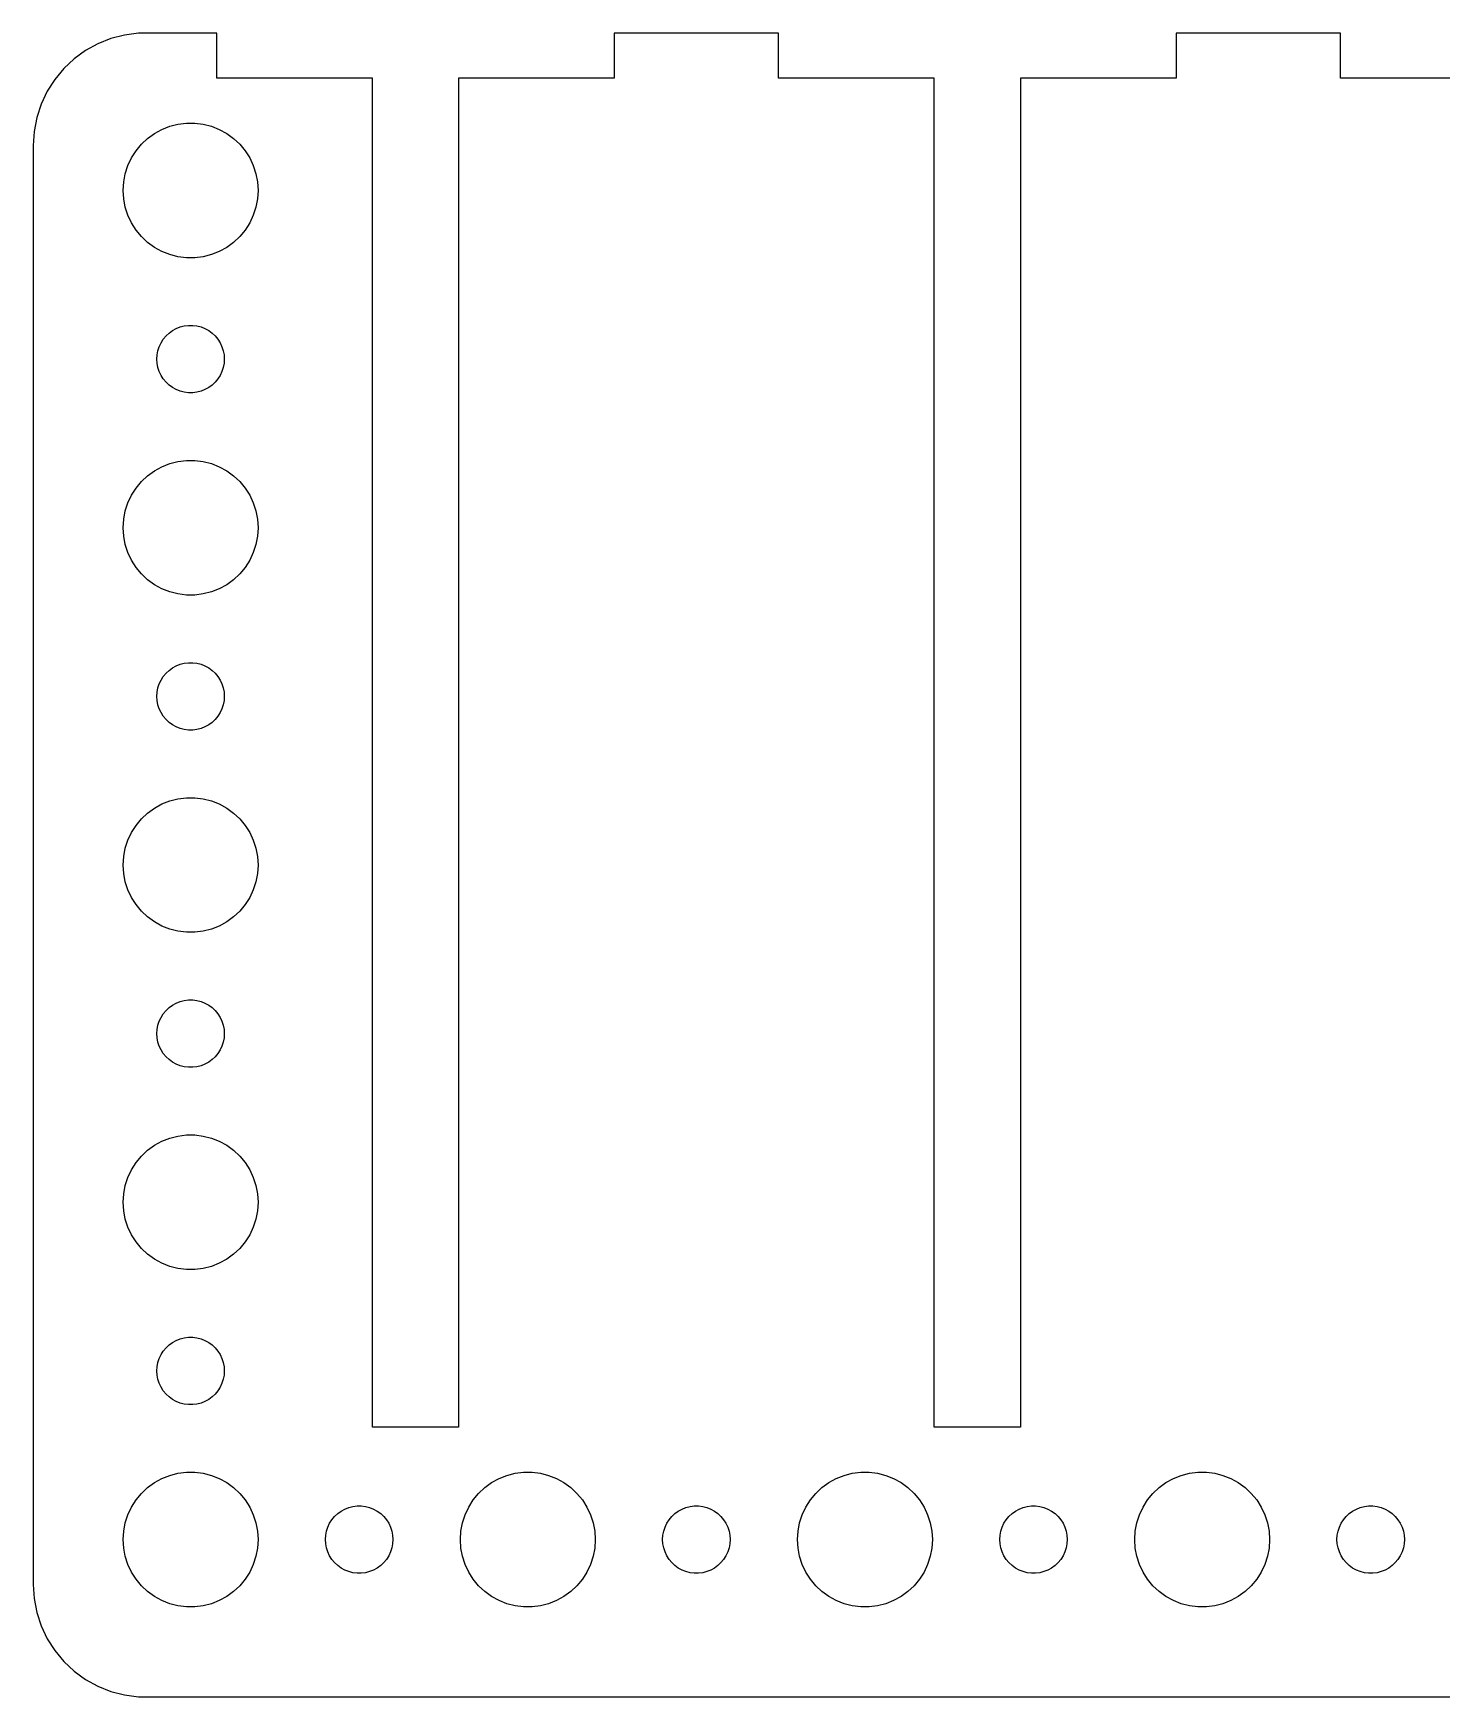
# Model space of a CAD drawing. Header units: metres. Extents: x -67 to 67, y 215 to 457.
# Drawn here: x -67 to -4.3, y 215 to 289 of the extents above; entities that cross this region are included whole.
import ezdxf

# ---------------------------------------------------------------- set-up
doc = ezdxf.new("R2010")
doc.units = ezdxf.units.M

msp = doc.modelspace()

# ---------------------------------------------------------------- linework, layer by layer
for p, q in [((-64.1289, 288.524), (-64.6791, 288.222)), ((-63.5451, 288.755), (-64.1289, 288.524)), ((-62.9369, 288.911), (-63.5451, 288.755)), ((-62.3139, 288.99), (-62.9369, 288.911)), ((-58.839, 288.99), (-62.3139, 288.99)), ((-58.839, 287), (-58.839, 288.99)), ((-33.839, 288.99), (-41.161, 288.99)), ((-41.161, 288.99), (-41.161, 287)), ((-33.839, 287), (-33.839, 288.99)), ((-8.83899, 288.99), (-16.161, 288.99)), ((-16.161, 288.99), (-16.161, 287)), ((-8.83899, 287), (-8.83899, 288.99)), ((-65.1871, 287.853), (-65.6448, 287.423)), ((-64.6791, 288.222), (-65.1871, 287.853)), ((-65.6448, 287.423), (-66.0451, 286.939)), ((-66.3815, 286.409), (-66.6489, 285.841)), ((-66.0451, 286.939), (-66.3815, 286.409)), ((-51.9146, 287), (-58.839, 287)), ((-51.9146, 227), (-51.9146, 287)), ((-41.161, 287), (-48.0854, 287)), ((-48.0854, 287), (-48.0854, 227)), ((-26.9146, 287), (-33.839, 287)), ((-26.9146, 227), (-26.9146, 287)), ((-16.161, 287), (-23.0854, 287)), ((-23.0854, 287), (-23.0854, 227)), ((-1.91455, 287), (-8.83899, 287)), ((-66.6489, 285.841), (-66.8429, 285.243)), ((-66.8429, 285.243), (-66.9606, 284.627)), ((-61.2773, 284.714), (-60.927, 284.853)), ((-60.927, 284.853), (-60.5621, 284.947)), ((-60.5621, 284.947), (-60.1884, 284.994)), ((-60.1884, 284.994), (-59.8116, 284.994)), ((-59.8116, 284.994), (-59.4379, 284.947)), ((-59.4379, 284.947), (-59.0729, 284.853)), ((-59.0729, 284.853), (-58.7227, 284.714)), ((-66.9606, 284.627), (-67, 284)), ((-62.1869, 284.054), (-61.9123, 284.312)), ((-61.9123, 284.312), (-61.6075, 284.533)), ((-61.6075, 284.533), (-61.2773, 284.714)), ((-58.7227, 284.714), (-58.3925, 284.533)), ((-58.3925, 284.533), (-58.0877, 284.312)), ((-58.0877, 284.312), (-57.8131, 284.054)), ((-67, 284), (-67, 220)), ((-62.7893, 283.104), (-62.6289, 283.445)), ((-62.6289, 283.445), (-62.427, 283.763)), ((-62.427, 283.763), (-62.1869, 284.054)), ((-57.8131, 284.054), (-57.5729, 283.763)), ((-57.5729, 283.763), (-57.3711, 283.445)), ((-57.3711, 283.445), (-57.2107, 283.104)), ((-62.9763, 282.376), (-62.9057, 282.746)), ((-62.9057, 282.746), (-62.7893, 283.104)), ((-57.2107, 283.104), (-57.0942, 282.746)), ((-57.0942, 282.746), (-57.0237, 282.376)), ((-63, 282), (-62.9763, 282.376)), ((-62.9763, 281.624), (-63, 282)), ((-57.0237, 282.376), (-57, 282)), ((-57, 282), (-57.0237, 281.624)), ((-62.9057, 281.254), (-62.9763, 281.624)), ((-62.7893, 280.896), (-62.9057, 281.254)), ((-57.0942, 281.254), (-57.2107, 280.896)), ((-57.0237, 281.624), (-57.0942, 281.254)), ((-62.6289, 280.555), (-62.7893, 280.896)), ((-62.427, 280.237), (-62.6289, 280.555)), ((-57.3711, 280.555), (-57.5729, 280.237)), ((-57.2107, 280.896), (-57.3711, 280.555)), ((-62.1869, 279.946), (-62.427, 280.237)), ((-61.9123, 279.688), (-62.1869, 279.946)), ((-61.6075, 279.467), (-61.9123, 279.688)), ((-58.0877, 279.688), (-58.3925, 279.467)), ((-57.8131, 279.946), (-58.0877, 279.688)), ((-57.5729, 280.237), (-57.8131, 279.946)), ((-61.2773, 279.286), (-61.6075, 279.467)), ((-60.927, 279.147), (-61.2773, 279.286)), ((-60.5621, 279.053), (-60.927, 279.147)), ((-60.1884, 279.006), (-60.5621, 279.053)), ((-59.8116, 279.006), (-60.1884, 279.006)), ((-59.4379, 279.053), (-59.8116, 279.006)), ((-59.0729, 279.147), (-59.4379, 279.053)), ((-58.7227, 279.286), (-59.0729, 279.147)), ((-58.3925, 279.467), (-58.7227, 279.286)), ((-60.4635, 275.927), (-60.2811, 275.973)), ((-60.2811, 275.973), (-60.0942, 275.997)), ((-60.0942, 275.997), (-59.9058, 275.997)), ((-59.9058, 275.997), (-59.7189, 275.973)), ((-59.7189, 275.973), (-59.5365, 275.927)), ((-61.3947, 275.052), (-61.3145, 275.223)), ((-61.3145, 275.223), (-61.2135, 275.382)), ((-61.2135, 275.382), (-61.0934, 275.527)), ((-61.0934, 275.527), (-60.9561, 275.656)), ((-60.9561, 275.656), (-60.8037, 275.766)), ((-60.8037, 275.766), (-60.6387, 275.857)), ((-60.6387, 275.857), (-60.4635, 275.927)), ((-59.5365, 275.927), (-59.3613, 275.857)), ((-59.3613, 275.857), (-59.1963, 275.766)), ((-59.1963, 275.766), (-59.0439, 275.656)), ((-59.0439, 275.656), (-58.9065, 275.527)), ((-58.9065, 275.527), (-58.7865, 275.382)), ((-58.7865, 275.382), (-58.6855, 275.223)), ((-58.6855, 275.223), (-58.6053, 275.052)), ((-61.5, 274.5), (-61.4882, 274.688)), ((-61.4882, 274.312), (-61.5, 274.5)), ((-61.4882, 274.688), (-61.4529, 274.873)), ((-61.4529, 274.873), (-61.3947, 275.052)), ((-58.6053, 275.052), (-58.5471, 274.873)), ((-58.5471, 274.873), (-58.5118, 274.688)), ((-58.5118, 274.688), (-58.5, 274.5)), ((-58.5, 274.5), (-58.5118, 274.312)), ((-61.4529, 274.127), (-61.4882, 274.312)), ((-61.3947, 273.948), (-61.4529, 274.127)), ((-61.3145, 273.777), (-61.3947, 273.948)), ((-61.2135, 273.618), (-61.3145, 273.777)), ((-58.6855, 273.777), (-58.7865, 273.618)), ((-58.6053, 273.948), (-58.6855, 273.777)), ((-58.5471, 274.127), (-58.6053, 273.948)), ((-58.5118, 274.312), (-58.5471, 274.127)), ((-61.0934, 273.473), (-61.2135, 273.618)), ((-60.9561, 273.344), (-61.0934, 273.473)), ((-60.8037, 273.234), (-60.9561, 273.344)), ((-60.6387, 273.143), (-60.8037, 273.234)), ((-60.4635, 273.073), (-60.6387, 273.143)), ((-60.2811, 273.027), (-60.4635, 273.073)), ((-60.0942, 273.003), (-60.2811, 273.027)), ((-59.9058, 273.003), (-60.0942, 273.003)), ((-59.7189, 273.027), (-59.9058, 273.003)), ((-59.5365, 273.073), (-59.7189, 273.027)), ((-59.3613, 273.143), (-59.5365, 273.073)), ((-59.1963, 273.234), (-59.3613, 273.143)), ((-59.0439, 273.344), (-59.1963, 273.234)), ((-58.9065, 273.473), (-59.0439, 273.344)), ((-58.7865, 273.618), (-58.9065, 273.473)), ((-62.1869, 269.054), (-61.9123, 269.312)), ((-61.9123, 269.312), (-61.6075, 269.533)), ((-61.6075, 269.533), (-61.2773, 269.714)), ((-61.2773, 269.714), (-60.927, 269.853)), ((-60.927, 269.853), (-60.5621, 269.947)), ((-60.5621, 269.947), (-60.1884, 269.994)), ((-60.1884, 269.994), (-59.8116, 269.994)), ((-59.8116, 269.994), (-59.4379, 269.947)), ((-59.4379, 269.947), (-59.0729, 269.853)), ((-59.0729, 269.853), (-58.7227, 269.714)), ((-58.7227, 269.714), (-58.3925, 269.533)), ((-58.3925, 269.533), (-58.0877, 269.312)), ((-58.0877, 269.312), (-57.8131, 269.054)), ((-62.6289, 268.445), (-62.427, 268.763)), ((-62.427, 268.763), (-62.1869, 269.054)), ((-57.8131, 269.054), (-57.5729, 268.763)), ((-57.5729, 268.763), (-57.3711, 268.445)), ((-62.9057, 267.746), (-62.7893, 268.104)), ((-62.7893, 268.104), (-62.6289, 268.445)), ((-57.3711, 268.445), (-57.2107, 268.104)), ((-57.2107, 268.104), (-57.0942, 267.746)), ((-63, 267), (-62.9763, 267.376)), ((-62.9763, 267.376), (-62.9057, 267.746)), ((-57.0942, 267.746), (-57.0237, 267.376)), ((-57.0237, 267.376), (-57, 267)), ((-62.9763, 266.624), (-63, 267)), ((-62.9057, 266.254), (-62.9763, 266.624)), ((-57.0237, 266.624), (-57.0942, 266.254)), ((-57, 267), (-57.0237, 266.624)), ((-62.7893, 265.896), (-62.9057, 266.254)), ((-62.6289, 265.555), (-62.7893, 265.896)), ((-57.2107, 265.896), (-57.3711, 265.555)), ((-57.0942, 266.254), (-57.2107, 265.896)), ((-62.427, 265.237), (-62.6289, 265.555)), ((-62.1869, 264.946), (-62.427, 265.237)), ((-61.9123, 264.688), (-62.1869, 264.946)), ((-57.8131, 264.946), (-58.0877, 264.688)), ((-57.5729, 265.237), (-57.8131, 264.946)), ((-57.3711, 265.555), (-57.5729, 265.237)), ((-61.6075, 264.467), (-61.9123, 264.688)), ((-61.2773, 264.286), (-61.6075, 264.467)), ((-60.927, 264.147), (-61.2773, 264.286)), ((-60.5621, 264.053), (-60.927, 264.147)), ((-59.0729, 264.147), (-59.4379, 264.053)), ((-58.7227, 264.286), (-59.0729, 264.147)), ((-58.3925, 264.467), (-58.7227, 264.286)), ((-58.0877, 264.688), (-58.3925, 264.467)), ((-60.1884, 264.006), (-60.5621, 264.053)), ((-59.8116, 264.006), (-60.1884, 264.006)), ((-59.4379, 264.053), (-59.8116, 264.006)), ((-61.2135, 260.382), (-61.0934, 260.527)), ((-61.0934, 260.527), (-60.9561, 260.656)), ((-60.9561, 260.656), (-60.8037, 260.766)), ((-60.8037, 260.766), (-60.6387, 260.857)), ((-60.6387, 260.857), (-60.4635, 260.927)), ((-60.4635, 260.927), (-60.2811, 260.973)), ((-60.2811, 260.973), (-60.0942, 260.997)), ((-60.0942, 260.997), (-59.9058, 260.997)), ((-59.9058, 260.997), (-59.7189, 260.973)), ((-59.7189, 260.973), (-59.5365, 260.927)), ((-59.5365, 260.927), (-59.3613, 260.857)), ((-59.3613, 260.857), (-59.1963, 260.766)), ((-59.1963, 260.766), (-59.0439, 260.656)), ((-59.0439, 260.656), (-58.9065, 260.527)), ((-58.9065, 260.527), (-58.7865, 260.382)), ((-61.5, 259.5), (-61.4882, 259.688)), ((-61.4882, 259.688), (-61.4529, 259.873)), ((-61.4529, 259.873), (-61.3947, 260.052)), ((-61.3947, 260.052), (-61.3145, 260.223)), ((-61.3145, 260.223), (-61.2135, 260.382)), ((-58.7865, 260.382), (-58.6855, 260.223)), ((-58.6855, 260.223), (-58.6053, 260.052)), ((-58.6053, 260.052), (-58.5471, 259.873)), ((-58.5471, 259.873), (-58.5118, 259.688)), ((-58.5118, 259.688), (-58.5, 259.5)), ((-61.4882, 259.312), (-61.5, 259.5)), ((-61.4529, 259.127), (-61.4882, 259.312)), ((-61.3947, 258.948), (-61.4529, 259.127)), ((-61.3145, 258.777), (-61.3947, 258.948)), ((-58.6053, 258.948), (-58.6855, 258.777)), ((-58.5471, 259.127), (-58.6053, 258.948)), ((-58.5118, 259.312), (-58.5471, 259.127)), ((-58.5, 259.5), (-58.5118, 259.312)), ((-61.2135, 258.618), (-61.3145, 258.777)), ((-61.0934, 258.473), (-61.2135, 258.618)), ((-60.9561, 258.344), (-61.0934, 258.473)), ((-60.8037, 258.234), (-60.9561, 258.344)), ((-60.6387, 258.143), (-60.8037, 258.234)), ((-59.1963, 258.234), (-59.3613, 258.143)), ((-59.0439, 258.344), (-59.1963, 258.234)), ((-58.9065, 258.473), (-59.0439, 258.344)), ((-58.7865, 258.618), (-58.9065, 258.473)), ((-58.6855, 258.777), (-58.7865, 258.618)), ((-60.4635, 258.073), (-60.6387, 258.143)), ((-60.2811, 258.027), (-60.4635, 258.073)), ((-60.0942, 258.003), (-60.2811, 258.027)), ((-59.9058, 258.003), (-60.0942, 258.003)), ((-59.7189, 258.027), (-59.9058, 258.003)), ((-59.5365, 258.073), (-59.7189, 258.027)), ((-59.3613, 258.143), (-59.5365, 258.073)), ((-61.9123, 254.312), (-61.6075, 254.533)), ((-61.6075, 254.533), (-61.2773, 254.714)), ((-61.2773, 254.714), (-60.927, 254.853)), ((-60.927, 254.853), (-60.5621, 254.947)), ((-60.5621, 254.947), (-60.1884, 254.994)), ((-60.1884, 254.994), (-59.8116, 254.994)), ((-59.8116, 254.994), (-59.4379, 254.947)), ((-59.4379, 254.947), (-59.0729, 254.853)), ((-59.0729, 254.853), (-58.7227, 254.714)), ((-58.7227, 254.714), (-58.3925, 254.533)), ((-58.3925, 254.533), (-58.0877, 254.312)), ((-62.6289, 253.445), (-62.427, 253.763)), ((-62.427, 253.763), (-62.1869, 254.054)), ((-62.1869, 254.054), (-61.9123, 254.312)), ((-58.0877, 254.312), (-57.8131, 254.054)), ((-57.8131, 254.054), (-57.5729, 253.763)), ((-57.5729, 253.763), (-57.3711, 253.445)), ((-62.9057, 252.746), (-62.7893, 253.104)), ((-62.7893, 253.104), (-62.6289, 253.445)), ((-57.3711, 253.445), (-57.2107, 253.104)), ((-57.2107, 253.104), (-57.0942, 252.746)), ((-63, 252), (-62.9763, 252.376)), ((-62.9763, 252.376), (-62.9057, 252.746)), ((-57.0942, 252.746), (-57.0237, 252.376)), ((-57.0237, 252.376), (-57, 252)), ((-62.9763, 251.624), (-63, 252)), ((-62.9057, 251.254), (-62.9763, 251.624)), ((-57.0237, 251.624), (-57.0942, 251.254)), ((-57, 252), (-57.0237, 251.624)), ((-62.7893, 250.896), (-62.9057, 251.254)), ((-62.6289, 250.555), (-62.7893, 250.896)), ((-57.2107, 250.896), (-57.3711, 250.555)), ((-57.0942, 251.254), (-57.2107, 250.896)), ((-62.427, 250.237), (-62.6289, 250.555)), ((-62.1869, 249.946), (-62.427, 250.237)), ((-57.5729, 250.237), (-57.8131, 249.946)), ((-57.3711, 250.555), (-57.5729, 250.237)), ((-61.9123, 249.688), (-62.1869, 249.946)), ((-61.6075, 249.467), (-61.9123, 249.688)), ((-61.2773, 249.286), (-61.6075, 249.467)), ((-58.3925, 249.467), (-58.7227, 249.286)), ((-58.0877, 249.688), (-58.3925, 249.467)), ((-57.8131, 249.946), (-58.0877, 249.688)), ((-60.927, 249.147), (-61.2773, 249.286)), ((-60.5621, 249.053), (-60.927, 249.147)), ((-60.1884, 249.006), (-60.5621, 249.053)), ((-59.8116, 249.006), (-60.1884, 249.006)), ((-59.4379, 249.053), (-59.8116, 249.006)), ((-59.0729, 249.147), (-59.4379, 249.053)), ((-58.7227, 249.286), (-59.0729, 249.147)), ((-61.0934, 245.527), (-60.9561, 245.656)), ((-60.9561, 245.656), (-60.8037, 245.766)), ((-60.8037, 245.766), (-60.6387, 245.857)), ((-60.6387, 245.857), (-60.4635, 245.927)), ((-60.4635, 245.927), (-60.2811, 245.973)), ((-60.2811, 245.973), (-60.0942, 245.997)), ((-60.0942, 245.997), (-59.9058, 245.997)), ((-59.9058, 245.997), (-59.7189, 245.973)), ((-59.7189, 245.973), (-59.5365, 245.927)), ((-59.5365, 245.927), (-59.3613, 245.857)), ((-59.3613, 245.857), (-59.1963, 245.766)), ((-59.1963, 245.766), (-59.0439, 245.656)), ((-59.0439, 245.656), (-58.9065, 245.527)), ((-61.4529, 244.873), (-61.3947, 245.052)), ((-61.3947, 245.052), (-61.3145, 245.223)), ((-61.3145, 245.223), (-61.2135, 245.382)), ((-61.2135, 245.382), (-61.0934, 245.527)), ((-58.9065, 245.527), (-58.7865, 245.382)), ((-58.7865, 245.382), (-58.6855, 245.223)), ((-58.6855, 245.223), (-58.6053, 245.052)), ((-58.6053, 245.052), (-58.5471, 244.873)), ((-61.5, 244.5), (-61.4882, 244.688)), ((-61.4882, 244.312), (-61.5, 244.5)), ((-61.4882, 244.688), (-61.4529, 244.873)), ((-61.4529, 244.127), (-61.4882, 244.312)), ((-58.5471, 244.873), (-58.5118, 244.688)), ((-58.5118, 244.312), (-58.5471, 244.127)), ((-58.5118, 244.688), (-58.5, 244.5)), ((-58.5, 244.5), (-58.5118, 244.312)), ((-61.3947, 243.948), (-61.4529, 244.127)), ((-61.3145, 243.777), (-61.3947, 243.948)), ((-61.2135, 243.618), (-61.3145, 243.777)), ((-61.0934, 243.473), (-61.2135, 243.618)), ((-60.9561, 243.344), (-61.0934, 243.473)), ((-58.9065, 243.473), (-59.0439, 243.344)), ((-58.7865, 243.618), (-58.9065, 243.473)), ((-58.6855, 243.777), (-58.7865, 243.618)), ((-58.6053, 243.948), (-58.6855, 243.777)), ((-58.5471, 244.127), (-58.6053, 243.948)), ((-60.8037, 243.234), (-60.9561, 243.344)), ((-60.6387, 243.143), (-60.8037, 243.234)), ((-60.4635, 243.073), (-60.6387, 243.143)), ((-60.2811, 243.027), (-60.4635, 243.073)), ((-60.0942, 243.003), (-60.2811, 243.027)), ((-59.9058, 243.003), (-60.0942, 243.003)), ((-59.7189, 243.027), (-59.9058, 243.003)), ((-59.5365, 243.073), (-59.7189, 243.027)), ((-59.3613, 243.143), (-59.5365, 243.073)), ((-59.1963, 243.234), (-59.3613, 243.143)), ((-59.0439, 243.344), (-59.1963, 243.234)), ((-61.6075, 239.533), (-61.2773, 239.714)), ((-61.2773, 239.714), (-60.927, 239.853)), ((-60.927, 239.853), (-60.5621, 239.947)), ((-60.5621, 239.947), (-60.1884, 239.994)), ((-60.1884, 239.994), (-59.8116, 239.994)), ((-59.8116, 239.994), (-59.4379, 239.947)), ((-59.4379, 239.947), (-59.0729, 239.853)), ((-59.0729, 239.853), (-58.7227, 239.714)), ((-58.7227, 239.714), (-58.3925, 239.533)), ((-62.427, 238.763), (-62.1869, 239.054)), ((-62.1869, 239.054), (-61.9123, 239.312)), ((-61.9123, 239.312), (-61.6075, 239.533)), ((-58.3925, 239.533), (-58.0877, 239.312)), ((-58.0877, 239.312), (-57.8131, 239.054)), ((-57.8131, 239.054), (-57.5729, 238.763)), ((-62.7893, 238.104), (-62.6289, 238.445)), ((-62.6289, 238.445), (-62.427, 238.763)), ((-57.5729, 238.763), (-57.3711, 238.445)), ((-57.3711, 238.445), (-57.2107, 238.104)), ((-62.9763, 237.376), (-62.9057, 237.746)), ((-62.9057, 237.746), (-62.7893, 238.104)), ((-57.2107, 238.104), (-57.0942, 237.746)), ((-57.0942, 237.746), (-57.0237, 237.376)), ((-63, 237), (-62.9763, 237.376)), ((-62.9763, 236.624), (-63, 237)), ((-57.0237, 237.376), (-57, 237)), ((-57, 237), (-57.0237, 236.624)), ((-62.9057, 236.254), (-62.9763, 236.624)), ((-62.7893, 235.896), (-62.9057, 236.254)), ((-57.0942, 236.254), (-57.2107, 235.896)), ((-57.0237, 236.624), (-57.0942, 236.254)), ((-62.6289, 235.555), (-62.7893, 235.896)), ((-62.427, 235.237), (-62.6289, 235.555)), ((-57.3711, 235.555), (-57.5729, 235.237)), ((-57.2107, 235.896), (-57.3711, 235.555)), ((-62.1869, 234.946), (-62.427, 235.237)), ((-61.9123, 234.688), (-62.1869, 234.946)), ((-61.6075, 234.467), (-61.9123, 234.688)), ((-58.0877, 234.688), (-58.3925, 234.467)), ((-57.8131, 234.946), (-58.0877, 234.688)), ((-57.5729, 235.237), (-57.8131, 234.946)), ((-61.2773, 234.286), (-61.6075, 234.467)), ((-60.927, 234.147), (-61.2773, 234.286)), ((-60.5621, 234.053), (-60.927, 234.147)), ((-60.1884, 234.006), (-60.5621, 234.053)), ((-59.8116, 234.006), (-60.1884, 234.006)), ((-59.4379, 234.053), (-59.8116, 234.006)), ((-59.0729, 234.147), (-59.4379, 234.053)), ((-58.7227, 234.286), (-59.0729, 234.147)), ((-58.3925, 234.467), (-58.7227, 234.286)), ((-60.8037, 230.766), (-60.6387, 230.857)), ((-60.6387, 230.857), (-60.4635, 230.927)), ((-60.4635, 230.927), (-60.2811, 230.973)), ((-60.2811, 230.973), (-60.0942, 230.997)), ((-60.0942, 230.997), (-59.9058, 230.997)), ((-59.9058, 230.997), (-59.7189, 230.973)), ((-59.7189, 230.973), (-59.5365, 230.927)), ((-59.5365, 230.927), (-59.3613, 230.857)), ((-59.3613, 230.857), (-59.1963, 230.766)), ((-61.3947, 230.052), (-61.3145, 230.223)), ((-61.3145, 230.223), (-61.2135, 230.382)), ((-61.2135, 230.382), (-61.0934, 230.527)), ((-61.0934, 230.527), (-60.9561, 230.656)), ((-60.9561, 230.656), (-60.8037, 230.766)), ((-59.1963, 230.766), (-59.0439, 230.656)), ((-59.0439, 230.656), (-58.9065, 230.527)), ((-58.9065, 230.527), (-58.7865, 230.382)), ((-58.7865, 230.382), (-58.6855, 230.223)), ((-58.6855, 230.223), (-58.6053, 230.052)), ((-61.5, 229.5), (-61.4882, 229.688)), ((-61.4882, 229.312), (-61.5, 229.5)), ((-61.4882, 229.688), (-61.4529, 229.873)), ((-61.4529, 229.873), (-61.3947, 230.052)), ((-58.6053, 230.052), (-58.5471, 229.873)), ((-58.5471, 229.873), (-58.5118, 229.688)), ((-58.5118, 229.688), (-58.5, 229.5)), ((-58.5, 229.5), (-58.5118, 229.312)), ((-61.4529, 229.127), (-61.4882, 229.312)), ((-61.3947, 228.948), (-61.4529, 229.127)), ((-61.3145, 228.777), (-61.3947, 228.948)), ((-61.2135, 228.618), (-61.3145, 228.777)), ((-61.0934, 228.473), (-61.2135, 228.618)), ((-58.7865, 228.618), (-58.9065, 228.473)), ((-58.6855, 228.777), (-58.7865, 228.618)), ((-58.6053, 228.948), (-58.6855, 228.777)), ((-58.5471, 229.127), (-58.6053, 228.948)), ((-58.5118, 229.312), (-58.5471, 229.127)), ((-60.9561, 228.344), (-61.0934, 228.473)), ((-60.8037, 228.234), (-60.9561, 228.344)), ((-60.6387, 228.143), (-60.8037, 228.234)), ((-60.4635, 228.073), (-60.6387, 228.143)), ((-60.2811, 228.027), (-60.4635, 228.073)), ((-60.0942, 228.003), (-60.2811, 228.027)), ((-59.9058, 228.003), (-60.0942, 228.003)), ((-59.7189, 228.027), (-59.9058, 228.003)), ((-59.5365, 228.073), (-59.7189, 228.027)), ((-59.3613, 228.143), (-59.5365, 228.073)), ((-59.1963, 228.234), (-59.3613, 228.143)), ((-59.0439, 228.344), (-59.1963, 228.234)), ((-58.9065, 228.473), (-59.0439, 228.344)), ((-48.0854, 227), (-51.9146, 227)), ((-23.0854, 227), (-26.9146, 227)), ((-60.927, 224.853), (-60.5621, 224.947)), ((-60.5621, 224.947), (-60.1884, 224.994)), ((-60.1884, 224.994), (-59.8116, 224.994)), ((-59.8116, 224.994), (-59.4379, 224.947)), ((-59.4379, 224.947), (-59.0729, 224.853)), ((-45.927, 224.853), (-45.5621, 224.947)), ((-45.5621, 224.947), (-45.1884, 224.994)), ((-45.1884, 224.994), (-44.8116, 224.994)), ((-44.8116, 224.994), (-44.4379, 224.947)), ((-44.4379, 224.947), (-44.0729, 224.853)), ((-30.927, 224.853), (-30.5621, 224.947)), ((-30.5621, 224.947), (-30.1884, 224.994)), ((-30.1884, 224.994), (-29.8116, 224.994)), ((-29.8116, 224.994), (-29.4379, 224.947)), ((-29.4379, 224.947), (-29.0729, 224.853)), ((-15.927, 224.853), (-15.5621, 224.947)), ((-15.5621, 224.947), (-15.1884, 224.994)), ((-15.1884, 224.994), (-14.8116, 224.994)), ((-14.8116, 224.994), (-14.4379, 224.947)), ((-14.4379, 224.947), (-14.0729, 224.853)), ((-62.1869, 224.054), (-61.9123, 224.312)), ((-61.9123, 224.312), (-61.6075, 224.533)), ((-61.6075, 224.533), (-61.2773, 224.714)), ((-61.2773, 224.714), (-60.927, 224.853)), ((-59.0729, 224.853), (-58.7227, 224.714)), ((-58.7227, 224.714), (-58.3925, 224.533)), ((-58.3925, 224.533), (-58.0877, 224.312)), ((-58.0877, 224.312), (-57.8131, 224.054)), ((-47.1869, 224.054), (-46.9123, 224.312)), ((-46.9123, 224.312), (-46.6075, 224.533)), ((-46.6075, 224.533), (-46.2773, 224.714)), ((-46.2773, 224.714), (-45.927, 224.853)), ((-44.0729, 224.853), (-43.7227, 224.714)), ((-43.7227, 224.714), (-43.3925, 224.533)), ((-43.3925, 224.533), (-43.0877, 224.312)), ((-43.0877, 224.312), (-42.8131, 224.054)), ((-32.1869, 224.054), (-31.9123, 224.312)), ((-31.9123, 224.312), (-31.6075, 224.533)), ((-31.6075, 224.533), (-31.2773, 224.714)), ((-31.2773, 224.714), (-30.927, 224.853)), ((-29.0729, 224.853), (-28.7227, 224.714)), ((-28.7227, 224.714), (-28.3925, 224.533)), ((-28.3925, 224.533), (-28.0877, 224.312)), ((-28.0877, 224.312), (-27.8131, 224.054)), ((-17.1869, 224.054), (-16.9123, 224.312)), ((-16.9123, 224.312), (-16.6075, 224.533)), ((-16.6075, 224.533), (-16.2773, 224.714)), ((-16.2773, 224.714), (-15.927, 224.853)), ((-14.0729, 224.853), (-13.7227, 224.714)), ((-13.7227, 224.714), (-13.3925, 224.533)), ((-13.3925, 224.533), (-13.0877, 224.312)), ((-13.0877, 224.312), (-12.8131, 224.054)), ((-62.7893, 223.104), (-62.6289, 223.445)), ((-62.6289, 223.445), (-62.427, 223.763)), ((-62.427, 223.763), (-62.1869, 224.054)), ((-57.8131, 224.054), (-57.5729, 223.763)), ((-57.5729, 223.763), (-57.3711, 223.445)), ((-57.3711, 223.445), (-57.2107, 223.104)), ((-53.1387, 223.357), (-52.9635, 223.427)), ((-52.9635, 223.427), (-52.7811, 223.473)), ((-52.7811, 223.473), (-52.5942, 223.497)), ((-52.5942, 223.497), (-52.4058, 223.497)), ((-52.4058, 223.497), (-52.2189, 223.473)), ((-52.2189, 223.473), (-52.0365, 223.427)), ((-52.0365, 223.427), (-51.8613, 223.357)), ((-47.7893, 223.104), (-47.6289, 223.445)), ((-47.6289, 223.445), (-47.427, 223.763)), ((-47.427, 223.763), (-47.1869, 224.054)), ((-42.8131, 224.054), (-42.5729, 223.763)), ((-42.5729, 223.763), (-42.3711, 223.445)), ((-42.3711, 223.445), (-42.2107, 223.104)), ((-38.1387, 223.357), (-37.9635, 223.427)), ((-37.9635, 223.427), (-37.7811, 223.473)), ((-37.7811, 223.473), (-37.5942, 223.497)), ((-37.5942, 223.497), (-37.4058, 223.497)), ((-37.4058, 223.497), (-37.2189, 223.473)), ((-37.2189, 223.473), (-37.0365, 223.427)), ((-37.0365, 223.427), (-36.8613, 223.357)), ((-32.7893, 223.104), (-32.6289, 223.445)), ((-32.6289, 223.445), (-32.427, 223.763)), ((-32.427, 223.763), (-32.1869, 224.054)), ((-27.8131, 224.054), (-27.5729, 223.763)), ((-27.5729, 223.763), (-27.3711, 223.445)), ((-27.3711, 223.445), (-27.2107, 223.104)), ((-23.1387, 223.357), (-22.9635, 223.427)), ((-22.9635, 223.427), (-22.7811, 223.473)), ((-22.7811, 223.473), (-22.5942, 223.497)), ((-22.5942, 223.497), (-22.4058, 223.497)), ((-22.4058, 223.497), (-22.2189, 223.473)), ((-22.2189, 223.473), (-22.0365, 223.427)), ((-22.0365, 223.427), (-21.8613, 223.357)), ((-17.7893, 223.104), (-17.6289, 223.445)), ((-17.6289, 223.445), (-17.427, 223.763)), ((-17.427, 223.763), (-17.1869, 224.054)), ((-12.8131, 224.054), (-12.5729, 223.763)), ((-12.5729, 223.763), (-12.3711, 223.445)), ((-12.3711, 223.445), (-12.2107, 223.104)), ((-8.13866, 223.357), (-7.96352, 223.427)), ((-7.96352, 223.427), (-7.78107, 223.473)), ((-7.78107, 223.473), (-7.59418, 223.497)), ((-7.59418, 223.497), (-7.40581, 223.497)), ((-7.40581, 223.497), (-7.21892, 223.473)), ((-7.21892, 223.473), (-7.03647, 223.427)), ((-7.03647, 223.427), (-6.86133, 223.357)), ((-62.9763, 222.376), (-62.9057, 222.746)), ((-62.9057, 222.746), (-62.7893, 223.104)), ((-57.2107, 223.104), (-57.0942, 222.746)), ((-57.0942, 222.746), (-57.0237, 222.376)), ((-53.8947, 222.552), (-53.8145, 222.723)), ((-53.8145, 222.723), (-53.7135, 222.882)), ((-53.7135, 222.882), (-53.5934, 223.027)), ((-53.5934, 223.027), (-53.4561, 223.156)), ((-53.4561, 223.156), (-53.3037, 223.266)), ((-53.3037, 223.266), (-53.1387, 223.357)), ((-51.8613, 223.357), (-51.6963, 223.266)), ((-51.6963, 223.266), (-51.5439, 223.156)), ((-51.5439, 223.156), (-51.4065, 223.027)), ((-51.4065, 223.027), (-51.2865, 222.882)), ((-51.2865, 222.882), (-51.1855, 222.723)), ((-51.1855, 222.723), (-51.1053, 222.552)), ((-47.9763, 222.376), (-47.9057, 222.746)), ((-47.9057, 222.746), (-47.7893, 223.104)), ((-42.2107, 223.104), (-42.0942, 222.746)), ((-42.0942, 222.746), (-42.0237, 222.376)), ((-38.8947, 222.552), (-38.8145, 222.723)), ((-38.8145, 222.723), (-38.7135, 222.882)), ((-38.7135, 222.882), (-38.5934, 223.027)), ((-38.5934, 223.027), (-38.4561, 223.156)), ((-38.4561, 223.156), (-38.3037, 223.266)), ((-38.3037, 223.266), (-38.1387, 223.357)), ((-36.8613, 223.357), (-36.6963, 223.266)), ((-36.6963, 223.266), (-36.5439, 223.156)), ((-36.5439, 223.156), (-36.4065, 223.027)), ((-36.4065, 223.027), (-36.2865, 222.882)), ((-36.2865, 222.882), (-36.1855, 222.723)), ((-36.1855, 222.723), (-36.1053, 222.552)), ((-32.9763, 222.376), (-32.9057, 222.746)), ((-32.9057, 222.746), (-32.7893, 223.104)), ((-27.2107, 223.104), (-27.0942, 222.746)), ((-27.0942, 222.746), (-27.0237, 222.376)), ((-23.8947, 222.552), (-23.8145, 222.723)), ((-23.8145, 222.723), (-23.7135, 222.882)), ((-23.7135, 222.882), (-23.5934, 223.027)), ((-23.5934, 223.027), (-23.4561, 223.156)), ((-23.4561, 223.156), (-23.3037, 223.266)), ((-23.3037, 223.266), (-23.1387, 223.357)), ((-21.8613, 223.357), (-21.6963, 223.266)), ((-21.6963, 223.266), (-21.5439, 223.156)), ((-21.5439, 223.156), (-21.4065, 223.027)), ((-21.4065, 223.027), (-21.2865, 222.882)), ((-21.2865, 222.882), (-21.1855, 222.723)), ((-21.1855, 222.723), (-21.1053, 222.552)), ((-17.9763, 222.376), (-17.9057, 222.746)), ((-17.9057, 222.746), (-17.7893, 223.104)), ((-12.2107, 223.104), (-12.0942, 222.746)), ((-12.0942, 222.746), (-12.0237, 222.376)), ((-8.89465, 222.552), (-8.81445, 222.723)), ((-8.81445, 222.723), (-8.71352, 222.882)), ((-8.71352, 222.882), (-8.59344, 223.027)), ((-8.59344, 223.027), (-8.45613, 223.156)), ((-8.45613, 223.156), (-8.30373, 223.266)), ((-8.30373, 223.266), (-8.13866, 223.357)), ((-6.86133, 223.357), (-6.69626, 223.266)), ((-6.69626, 223.266), (-6.54385, 223.156)), ((-6.54385, 223.156), (-6.40654, 223.027)), ((-6.40654, 223.027), (-6.28647, 222.882)), ((-6.28647, 222.882), (-6.18553, 222.723)), ((-6.18553, 222.723), (-6.10533, 222.552)), ((-63, 222), (-62.9763, 222.376)), ((-62.9763, 221.624), (-63, 222)), ((-57.0237, 222.376), (-57, 222)), ((-57, 222), (-57.0237, 221.624)), ((-54, 222), (-53.9882, 222.188)), ((-53.9882, 221.812), (-54, 222)), ((-53.9882, 222.188), (-53.9529, 222.373)), ((-53.9529, 222.373), (-53.8947, 222.552)), ((-51.1053, 222.552), (-51.0471, 222.373)), ((-51.0471, 222.373), (-51.0118, 222.188)), ((-51.0118, 222.188), (-51, 222)), ((-51, 222), (-51.0118, 221.812)), ((-48, 222), (-47.9763, 222.376)), ((-47.9763, 221.624), (-48, 222)), ((-42.0237, 222.376), (-42, 222)), ((-42, 222), (-42.0237, 221.624)), ((-39, 222), (-38.9882, 222.188)), ((-38.9882, 221.812), (-39, 222)), ((-38.9882, 222.188), (-38.9529, 222.373)), ((-38.9529, 222.373), (-38.8947, 222.552)), ((-36.1053, 222.552), (-36.0471, 222.373)), ((-36.0471, 222.373), (-36.0118, 222.188)), ((-36.0118, 222.188), (-36, 222)), ((-36, 222), (-36.0118, 221.812)), ((-33, 222), (-32.9763, 222.376)), ((-32.9763, 221.624), (-33, 222)), ((-27.0237, 222.376), (-27, 222)), ((-27, 222), (-27.0237, 221.624)), ((-24, 222), (-23.9882, 222.188)), ((-23.9882, 221.812), (-24, 222)), ((-23.9882, 222.188), (-23.9529, 222.373)), ((-23.9529, 222.373), (-23.8947, 222.552)), ((-21.1053, 222.552), (-21.0471, 222.373)), ((-21.0471, 222.373), (-21.0118, 222.188)), ((-21.0118, 222.188), (-21, 222)), ((-21, 222), (-21.0118, 221.812)), ((-18, 222), (-17.9763, 222.376)), ((-17.9763, 221.624), (-18, 222)), ((-12.0237, 222.376), (-12, 222)), ((-12, 222), (-12.0237, 221.624)), ((-9, 222), (-8.98816, 222.188)), ((-8.98816, 221.812), (-9, 222)), ((-8.98816, 222.188), (-8.95287, 222.373)), ((-8.95287, 222.373), (-8.89465, 222.552)), ((-6.10533, 222.552), (-6.04712, 222.373)), ((-6.04712, 222.373), (-6.01183, 222.188)), ((-6.01183, 222.188), (-6, 222)), ((-6, 222), (-6.01183, 221.812)), ((-62.9057, 221.254), (-62.9763, 221.624)), ((-62.7893, 220.896), (-62.9057, 221.254)), ((-57.0942, 221.254), (-57.2107, 220.896)), ((-57.0237, 221.624), (-57.0942, 221.254)), ((-53.9529, 221.627), (-53.9882, 221.812)), ((-53.8947, 221.448), (-53.9529, 221.627)), ((-53.8145, 221.277), (-53.8947, 221.448)), ((-53.7135, 221.118), (-53.8145, 221.277)), ((-51.1855, 221.277), (-51.2865, 221.118)), ((-51.1053, 221.448), (-51.1855, 221.277)), ((-51.0471, 221.627), (-51.1053, 221.448)), ((-51.0118, 221.812), (-51.0471, 221.627)), ((-47.9057, 221.254), (-47.9763, 221.624)), ((-47.7893, 220.896), (-47.9057, 221.254)), ((-42.0942, 221.254), (-42.2107, 220.896)), ((-42.0237, 221.624), (-42.0942, 221.254)), ((-38.9529, 221.627), (-38.9882, 221.812)), ((-38.8947, 221.448), (-38.9529, 221.627)), ((-38.8145, 221.277), (-38.8947, 221.448)), ((-38.7135, 221.118), (-38.8145, 221.277)), ((-36.1855, 221.277), (-36.2865, 221.118)), ((-36.1053, 221.448), (-36.1855, 221.277)), ((-36.0471, 221.627), (-36.1053, 221.448)), ((-36.0118, 221.812), (-36.0471, 221.627)), ((-32.9057, 221.254), (-32.9763, 221.624)), ((-32.7893, 220.896), (-32.9057, 221.254)), ((-27.0942, 221.254), (-27.2107, 220.896)), ((-27.0237, 221.624), (-27.0942, 221.254)), ((-23.9529, 221.627), (-23.9882, 221.812)), ((-23.8947, 221.448), (-23.9529, 221.627)), ((-23.8145, 221.277), (-23.8947, 221.448)), ((-23.7135, 221.118), (-23.8145, 221.277)), ((-21.1855, 221.277), (-21.2865, 221.118)), ((-21.1053, 221.448), (-21.1855, 221.277)), ((-21.0471, 221.627), (-21.1053, 221.448)), ((-21.0118, 221.812), (-21.0471, 221.627)), ((-17.9057, 221.254), (-17.9763, 221.624)), ((-17.7893, 220.896), (-17.9057, 221.254)), ((-12.0942, 221.254), (-12.2107, 220.896)), ((-12.0237, 221.624), (-12.0942, 221.254)), ((-8.95287, 221.627), (-8.98816, 221.812)), ((-8.89465, 221.448), (-8.95287, 221.627)), ((-8.81445, 221.277), (-8.89465, 221.448)), ((-8.71352, 221.118), (-8.81445, 221.277)), ((-6.18553, 221.277), (-6.28647, 221.118)), ((-6.10533, 221.448), (-6.18553, 221.277)), ((-6.04712, 221.627), (-6.10533, 221.448)), ((-6.01183, 221.812), (-6.04712, 221.627)), ((-62.6289, 220.555), (-62.7893, 220.896)), ((-62.427, 220.237), (-62.6289, 220.555)), ((-57.3711, 220.555), (-57.5729, 220.237)), ((-57.2107, 220.896), (-57.3711, 220.555)), ((-53.5934, 220.973), (-53.7135, 221.118)), ((-53.4561, 220.844), (-53.5934, 220.973)), ((-53.3037, 220.734), (-53.4561, 220.844)), ((-53.1387, 220.643), (-53.3037, 220.734)), ((-52.9635, 220.573), (-53.1387, 220.643)), ((-52.7811, 220.527), (-52.9635, 220.573)), ((-52.5942, 220.503), (-52.7811, 220.527)), ((-52.4058, 220.503), (-52.5942, 220.503)), ((-52.2189, 220.527), (-52.4058, 220.503)), ((-52.0365, 220.573), (-52.2189, 220.527)), ((-51.8613, 220.643), (-52.0365, 220.573)), ((-51.6963, 220.734), (-51.8613, 220.643)), ((-51.5439, 220.844), (-51.6963, 220.734)), ((-51.4065, 220.973), (-51.5439, 220.844)), ((-51.2865, 221.118), (-51.4065, 220.973)), ((-47.6289, 220.555), (-47.7893, 220.896)), ((-47.427, 220.237), (-47.6289, 220.555)), ((-42.3711, 220.555), (-42.5729, 220.237)), ((-42.2107, 220.896), (-42.3711, 220.555)), ((-38.5934, 220.973), (-38.7135, 221.118)), ((-38.4561, 220.844), (-38.5934, 220.973)), ((-38.3037, 220.734), (-38.4561, 220.844)), ((-38.1387, 220.643), (-38.3037, 220.734)), ((-37.9635, 220.573), (-38.1387, 220.643)), ((-37.7811, 220.527), (-37.9635, 220.573)), ((-37.5942, 220.503), (-37.7811, 220.527)), ((-37.4058, 220.503), (-37.5942, 220.503)), ((-37.2189, 220.527), (-37.4058, 220.503)), ((-37.0365, 220.573), (-37.2189, 220.527)), ((-36.8613, 220.643), (-37.0365, 220.573)), ((-36.6963, 220.734), (-36.8613, 220.643)), ((-36.5439, 220.844), (-36.6963, 220.734)), ((-36.4065, 220.973), (-36.5439, 220.844)), ((-36.2865, 221.118), (-36.4065, 220.973)), ((-32.6289, 220.555), (-32.7893, 220.896)), ((-32.427, 220.237), (-32.6289, 220.555)), ((-27.3711, 220.555), (-27.5729, 220.237)), ((-27.2107, 220.896), (-27.3711, 220.555)), ((-23.5934, 220.973), (-23.7135, 221.118)), ((-23.4561, 220.844), (-23.5934, 220.973)), ((-23.3037, 220.734), (-23.4561, 220.844)), ((-23.1387, 220.643), (-23.3037, 220.734)), ((-22.9635, 220.573), (-23.1387, 220.643)), ((-22.7811, 220.527), (-22.9635, 220.573)), ((-22.5942, 220.503), (-22.7811, 220.527)), ((-22.4058, 220.503), (-22.5942, 220.503)), ((-22.2189, 220.527), (-22.4058, 220.503)), ((-22.0365, 220.573), (-22.2189, 220.527)), ((-21.8613, 220.643), (-22.0365, 220.573)), ((-21.6963, 220.734), (-21.8613, 220.643)), ((-21.5439, 220.844), (-21.6963, 220.734)), ((-21.4065, 220.973), (-21.5439, 220.844)), ((-21.2865, 221.118), (-21.4065, 220.973)), ((-17.6289, 220.555), (-17.7893, 220.896)), ((-17.427, 220.237), (-17.6289, 220.555)), ((-12.3711, 220.555), (-12.5729, 220.237)), ((-12.2107, 220.896), (-12.3711, 220.555)), ((-8.59344, 220.973), (-8.71352, 221.118)), ((-8.45613, 220.844), (-8.59344, 220.973)), ((-8.30373, 220.734), (-8.45613, 220.844)), ((-8.13866, 220.643), (-8.30373, 220.734)), ((-7.96352, 220.573), (-8.13866, 220.643)), ((-7.78107, 220.527), (-7.96352, 220.573)), ((-7.59418, 220.503), (-7.78107, 220.527)), ((-7.40581, 220.503), (-7.59418, 220.503)), ((-7.21892, 220.527), (-7.40581, 220.503)), ((-7.03647, 220.573), (-7.21892, 220.527)), ((-6.86133, 220.643), (-7.03647, 220.573)), ((-6.69626, 220.734), (-6.86133, 220.643)), ((-6.54385, 220.844), (-6.69626, 220.734)), ((-6.40654, 220.973), (-6.54385, 220.844)), ((-6.28647, 221.118), (-6.40654, 220.973)), ((-67, 220), (-66.9606, 219.373)), ((-62.1869, 219.946), (-62.427, 220.237)), ((-61.9123, 219.688), (-62.1869, 219.946)), ((-57.8131, 219.946), (-58.0877, 219.688)), ((-57.5729, 220.237), (-57.8131, 219.946)), ((-47.1869, 219.946), (-47.427, 220.237)), ((-46.9123, 219.688), (-47.1869, 219.946)), ((-42.8131, 219.946), (-43.0877, 219.688)), ((-42.5729, 220.237), (-42.8131, 219.946)), ((-32.1869, 219.946), (-32.427, 220.237)), ((-31.9123, 219.688), (-32.1869, 219.946)), ((-27.8131, 219.946), (-28.0877, 219.688)), ((-27.5729, 220.237), (-27.8131, 219.946)), ((-17.1869, 219.946), (-17.427, 220.237)), ((-16.9123, 219.688), (-17.1869, 219.946)), ((-12.8131, 219.946), (-13.0877, 219.688)), ((-12.5729, 220.237), (-12.8131, 219.946)), ((-66.9606, 219.373), (-66.8429, 218.757)), ((-61.6075, 219.467), (-61.9123, 219.688)), ((-61.2773, 219.286), (-61.6075, 219.467)), ((-60.927, 219.147), (-61.2773, 219.286)), ((-60.5621, 219.053), (-60.927, 219.147)), ((-60.1884, 219.006), (-60.5621, 219.053)), ((-59.8116, 219.006), (-60.1884, 219.006)), ((-59.4379, 219.053), (-59.8116, 219.006)), ((-59.0729, 219.147), (-59.4379, 219.053)), ((-58.7227, 219.286), (-59.0729, 219.147)), ((-58.3925, 219.467), (-58.7227, 219.286)), ((-58.0877, 219.688), (-58.3925, 219.467)), ((-46.6075, 219.467), (-46.9123, 219.688)), ((-46.2773, 219.286), (-46.6075, 219.467)), ((-45.927, 219.147), (-46.2773, 219.286)), ((-45.5621, 219.053), (-45.927, 219.147)), ((-45.1884, 219.006), (-45.5621, 219.053)), ((-44.8116, 219.006), (-45.1884, 219.006)), ((-44.4379, 219.053), (-44.8116, 219.006)), ((-44.0729, 219.147), (-44.4379, 219.053)), ((-43.7227, 219.286), (-44.0729, 219.147)), ((-43.3925, 219.467), (-43.7227, 219.286)), ((-43.0877, 219.688), (-43.3925, 219.467)), ((-31.6075, 219.467), (-31.9123, 219.688)), ((-31.2773, 219.286), (-31.6075, 219.467)), ((-30.927, 219.147), (-31.2773, 219.286)), ((-30.5621, 219.053), (-30.927, 219.147)), ((-30.1884, 219.006), (-30.5621, 219.053)), ((-29.8116, 219.006), (-30.1884, 219.006)), ((-29.4379, 219.053), (-29.8116, 219.006)), ((-29.0729, 219.147), (-29.4379, 219.053)), ((-28.7227, 219.286), (-29.0729, 219.147)), ((-28.3925, 219.467), (-28.7227, 219.286)), ((-28.0877, 219.688), (-28.3925, 219.467)), ((-16.6075, 219.467), (-16.9123, 219.688)), ((-16.2773, 219.286), (-16.6075, 219.467)), ((-15.927, 219.147), (-16.2773, 219.286)), ((-15.5621, 219.053), (-15.927, 219.147)), ((-15.1884, 219.006), (-15.5621, 219.053)), ((-14.8116, 219.006), (-15.1884, 219.006)), ((-14.4379, 219.053), (-14.8116, 219.006)), ((-14.0729, 219.147), (-14.4379, 219.053)), ((-13.7227, 219.286), (-14.0729, 219.147)), ((-13.3925, 219.467), (-13.7227, 219.286)), ((-13.0877, 219.688), (-13.3925, 219.467)), ((-66.8429, 218.757), (-66.6489, 218.159)), ((-66.6489, 218.159), (-66.3815, 217.591)), ((-66.3815, 217.591), (-66.0451, 217.061)), ((-66.0451, 217.061), (-65.6448, 216.577)), ((-65.6448, 216.577), (-65.1871, 216.147)), ((-65.1871, 216.147), (-64.6791, 215.778)), ((-64.6791, 215.778), (-64.1289, 215.476)), ((-64.1289, 215.476), (-63.5451, 215.245)), ((-63.5451, 215.245), (-62.9369, 215.089)), ((-62.9369, 215.089), (-62.3139, 215.01)), ((-62.3139, 215.01), (62.3139, 215.01))]:
    msp.add_line(p, q)

doc.saveas('drawing.dxf')
